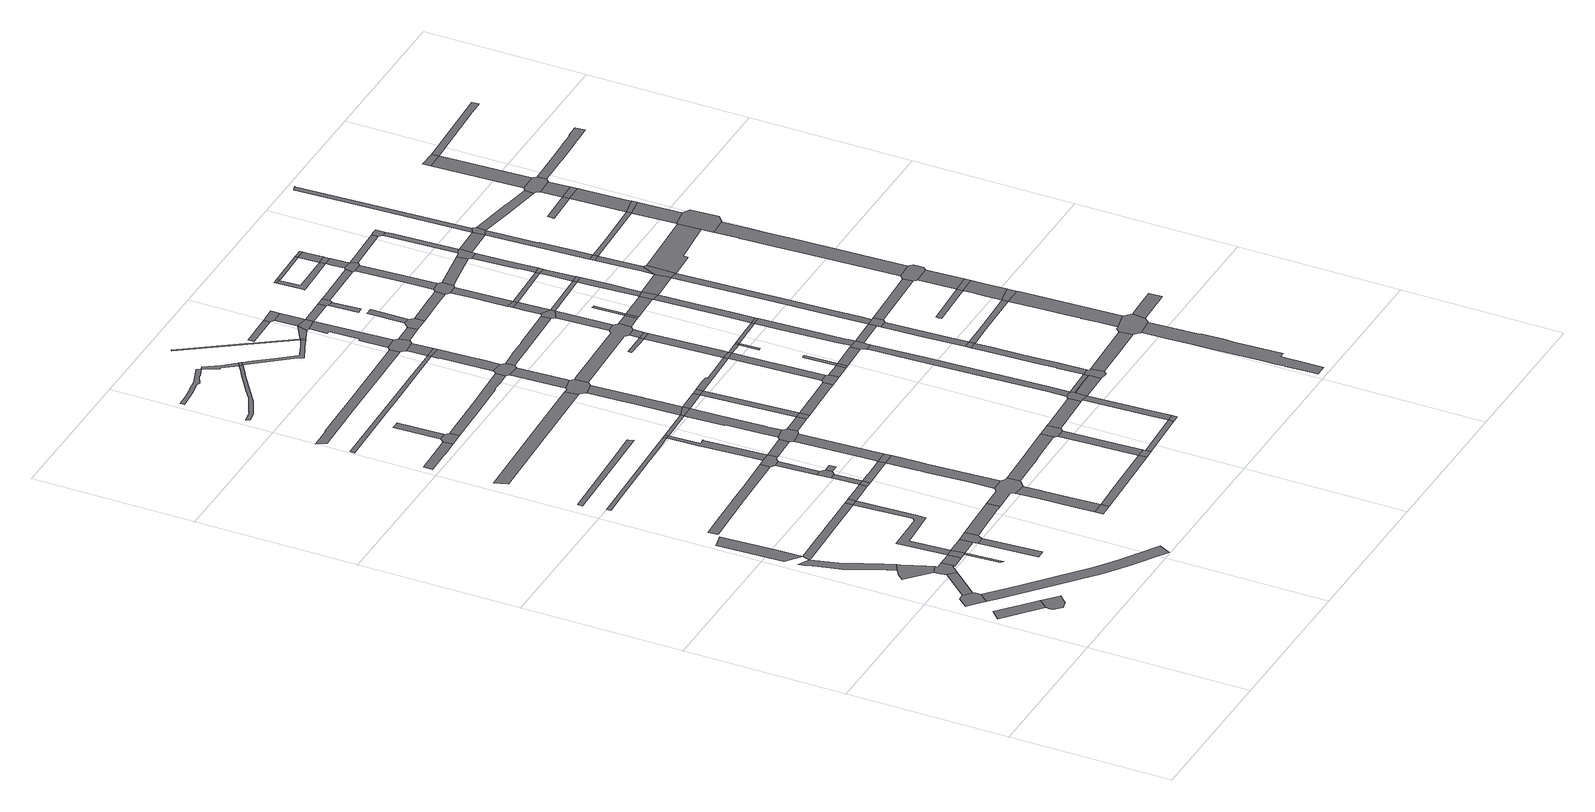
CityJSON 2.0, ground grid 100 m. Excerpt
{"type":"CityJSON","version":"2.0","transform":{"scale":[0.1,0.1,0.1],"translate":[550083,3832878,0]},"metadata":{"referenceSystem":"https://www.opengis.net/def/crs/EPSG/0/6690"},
"CityObjects":{
"road1":{"type":"Road","attributes":{"RoadStructureAttribute.sectionType":"1"},"geometry":[{"type":"MultiSurface","lod":"1","boundaries":[[[0,1,2,3,4,5]]]}]},
"road2":{"type":"Road","geometry":[{"type":"MultiSurface","lod":"1","boundaries":[[[6,7,8,9,10,11,12,13,14]]]}]},
"road3":{"type":"Road","geometry":[{"type":"MultiSurface","lod":"1","boundaries":[[[15,5,4,16,17,18,19,20,21,22]]]}]},
"road4":{"type":"Road","attributes":{"RoadStructureAttribute.sectionType":"1"},"geometry":[{"type":"MultiSurface","lod":"1","boundaries":[[[23,6,14,24,25]]]}]},
"road5":{"type":"Road","geometry":[{"type":"MultiSurface","lod":"1","boundaries":[[[26,27,28,29,30,31,32,33,34,35,36]]]}]},
"road6":{"type":"Road","attributes":{"RoadStructureAttribute.sectionType":"1"},"geometry":[{"type":"MultiSurface","lod":"1","boundaries":[[[37,38,39,40,41,42,29,28,43,44,45,46]]]}]},
"road7":{"type":"Road","geometry":[{"type":"MultiSurface","lod":"1","boundaries":[[[47,48,36,35,49,50,23,25,51,52,53,54]]]}]},
"road8":{"type":"Road","attributes":{"RoadStructureAttribute.sectionType":"1"},"geometry":[{"type":"MultiSurface","lod":"1","boundaries":[[[55,56,57,58,59,60,61,62,63]]]}]},
"road9":{"type":"Road","attributes":{"RoadStructureAttribute.sectionType":"1"},"geometry":[{"type":"MultiSurface","lod":"1","boundaries":[[[64,65,66,67,68,69,70,71,72,12,11,73,74,75,76,77,78,79,80,81,82,83,84,85,86,87,88]]]}]},
"road10":{"type":"Road","attributes":{"RoadStructureAttribute.sectionType":"1"},"geometry":[{"type":"MultiSurface","lod":"1","boundaries":[[[89,90,54,53,91]]]}]},
"road11":{"type":"Road","geometry":[{"type":"MultiSurface","lod":"1","boundaries":[[[92,93,94,95,96,97]]]}]},
"road12":{"type":"Road","geometry":[{"type":"MultiSurface","lod":"1","boundaries":[[[98,89,91,99,100,97,96]]]}]},
"road13":{"type":"Road","attributes":{"RoadStructureAttribute.sectionType":"1"},"geometry":[{"type":"MultiSurface","lod":"1","boundaries":[[[101,102,98,96,103,104,105]]]}]},
"road14":{"type":"Road","attributes":{"RoadStructureAttribute.sectionType":"1"},"geometry":[{"type":"MultiSurface","lod":"1","boundaries":[[[106,107,108,109,110]]]}]},
"road15":{"type":"Road","attributes":{"RoadStructureAttribute.sectionType":"1"},"geometry":[{"type":"MultiSurface","lod":"1","boundaries":[[[111,63,46,112,113,114,115,116]]]}]},
"road16":{"type":"Road","geometry":[{"type":"MultiSurface","lod":"1","boundaries":[[[117,101,105,110,109,118,119]]]}]},
"road17":{"type":"Road","attributes":{"RoadStructureAttribute.sectionType":"1"},"geometry":[{"type":"MultiSurface","lod":"1","boundaries":[[[120,121,122,123,124,125,116,126,127,128,129,89,98]]]}]},
"road18":{"type":"Road","attributes":{"RoadStructureAttribute.sectionType":"1"},"geometry":[{"type":"MultiSurface","lod":"1","boundaries":[[[130,131,132,133,134,135,136,137,138,139]]]}]},
"road19":{"type":"Road","attributes":{"RoadStructureAttribute.sectionType":"1"},"geometry":[{"type":"MultiSurface","lod":"1","boundaries":[[[140,141,142,117,119,143,144,145,146,147,148]]]}]},
"road20":{"type":"Road","geometry":[{"type":"MultiSurface","lod":"1","boundaries":[[[149,111,116,125]]]}]},
"road21":{"type":"Road","attributes":{"RoadStructureAttribute.sectionType":"1"},"geometry":[{"type":"MultiSurface","lod":"1","boundaries":[[[150,151,152,153,154,155,156,157,158]]]}]},
"road22":{"type":"Road","attributes":{"RoadStructureAttribute.sectionType":"1"},"geometry":[{"type":"MultiSurface","lod":"1","boundaries":[[[159,160,161,162,163,164,165,166]]]}]},
"road23":{"type":"Road","attributes":{"RoadStructureAttribute.sectionType":"1"},"geometry":[{"type":"MultiSurface","lod":"1","boundaries":[[[167,168,149,125,169]]]}]},
"road24":{"type":"Road","attributes":{"RoadStructureAttribute.sectionType":"1"},"geometry":[{"type":"MultiSurface","lod":"1","boundaries":[[[170,171,172,173,174,175,176,177,178]]]}]},
"road25":{"type":"Road","geometry":[{"type":"MultiSurface","lod":"1","boundaries":[[[179,180,181,182]]]}]},
"road26":{"type":"Road","geometry":[{"type":"MultiSurface","lod":"1","boundaries":[[[183,167,169,184]]]}]},
"road27":{"type":"Road","attributes":{"RoadStructureAttribute.sectionType":"1"},"geometry":[{"type":"MultiSurface","lod":"1","boundaries":[[[185,186,187,188,180,179,189,190,191,192,193]]]}]},
"road28":{"type":"Road","attributes":{"RoadStructureAttribute.sectionType":"1"},"geometry":[{"type":"MultiSurface","lod":"1","boundaries":[[[194,195,167,183]]]}]},
"road29":{"type":"Road","geometry":[{"type":"MultiSurface","lod":"1","boundaries":[[[196,197,198,199,140,148,200,201,202,185,193,203,204]]]}]},
"road30":{"type":"Road","geometry":[{"type":"MultiSurface","lod":"1","boundaries":[[[205,206,195,194,207,208]]]}]},
"road31":{"type":"Road","geometry":[{"type":"MultiSurface","lod":"1","boundaries":[[[209,210,170,178,211,212]]]}]},
"road32":{"type":"Road","attributes":{"RoadStructureAttribute.sectionType":"1"},"geometry":[{"type":"MultiSurface","lod":"1","boundaries":[[[213,214,206,205]]]}]},
"road33":{"type":"Road","geometry":[{"type":"MultiSurface","lod":"1","boundaries":[[[215,216,208,207]]]}]},
"road34":{"type":"Road","attributes":{"RoadStructureAttribute.sectionType":"1"},"geometry":[{"type":"MultiSurface","lod":"1","boundaries":[[[217,218,219,183,184,220]]]}]},
"road35":{"type":"Road","attributes":{"RoadStructureAttribute.sectionType":"1"},"geometry":[{"type":"MultiSurface","lod":"1","boundaries":[[[221,222,223,210,209]]]}]},
"road36":{"type":"Road","geometry":[{"type":"MultiSurface","lod":"1","boundaries":[[[224,225,130,139,214,213,226,227]]]}]},
"road37":{"type":"Road","attributes":{"RoadStructureAttribute.sectionType":"1"},"geometry":[{"type":"MultiSurface","lod":"1","boundaries":[[[228,229,230,231,232,233]]]}]},
"road38":{"type":"Road","attributes":{"RoadStructureAttribute.sectionType":"1"},"geometry":[{"type":"MultiSurface","lod":"1","boundaries":[[[234,235,236,237,220,238,239,240,241,242,243,244,198,197]]]}]},
"road39":{"type":"Road","attributes":{"RoadStructureAttribute.sectionType":"1"},"geometry":[{"type":"MultiSurface","lod":"1","boundaries":[[[166,245,246,247,248,249,225,224,250,251,252,253,254,255]]]}]},
"road40":{"type":"Road","attributes":{"RoadStructureAttribute.sectionType":"1"},"geometry":[{"type":"MultiSurface","lod":"1","boundaries":[[[256,257,258,179,182,259]]]}]},
"road41":{"type":"Road","geometry":[{"type":"MultiSurface","lod":"1","boundaries":[[[260,217,220,237]]]}]},
"road42":{"type":"Road","attributes":{"RoadStructureAttribute.sectionType":"1"},"geometry":[{"type":"MultiSurface","lod":"1","boundaries":[[[261,224,227,262]]]}]},
"road43":{"type":"Road","geometry":[{"type":"MultiSurface","lod":"1","boundaries":[[[263,159,166,255]]]}]},
"road44":{"type":"Road","attributes":{"RoadStructureAttribute.sectionType":"1"},"geometry":[{"type":"MultiSurface","lod":"1","boundaries":[[[264,265,266,267,268,217,260]]]}]},
"road45":{"type":"Road","attributes":{"RoadStructureAttribute.sectionType":"1"},"geometry":[{"type":"MultiSurface","lod":"1","boundaries":[[[269,270,271,272,273,274,275,276,277,278,279,280,281,282,283,284,285,286,287,288,289,290,291,292,293]]]}]},
"road46":{"type":"Road","attributes":{"RoadStructureAttribute.sectionType":"1"},"geometry":[{"type":"MultiSurface","lod":"1","boundaries":[[[294,295,296,297,298,299,300,301,302]]]}]},
"road47":{"type":"Road","attributes":{"RoadStructureAttribute.sectionType":"1"},"geometry":[{"type":"MultiSurface","lod":"1","boundaries":[[[303,304,305,306,307,308,309,310,311,312,313,314,315]]]}]},
"road48":{"type":"Road","attributes":{"RoadStructureAttribute.sectionType":"1"},"geometry":[{"type":"MultiSurface","lod":"1","boundaries":[[[316,317,318,204,203,319,320,321,322,323,324,325]]]}]},
"road49":{"type":"Road","attributes":{"RoadStructureAttribute.sectionType":"1"},"geometry":[{"type":"MultiSurface","lod":"1","boundaries":[[[326,263,255,327]]]}]},
"road50":{"type":"Road","geometry":[{"type":"MultiSurface","lod":"1","boundaries":[[[328,329,330,331,332,333,261,262,334,266,265,335,336,337]]]}]},
"road51":{"type":"Road","attributes":{"RoadStructureAttribute.sectionType":"1"},"geometry":[{"type":"MultiSurface","lod":"1","boundaries":[[[338,339,340,341,342,343,344,345]]]}]},
"road52":{"type":"Road","attributes":{"RoadStructureAttribute.sectionType":"1"},"geometry":[{"type":"MultiSurface","lod":"1","boundaries":[[[346,347,348,349,212,211,350,351,352,353,354,355]]]}]},
"road53":{"type":"Road","attributes":{"RoadStructureAttribute.sectionType":"1"},"geometry":[{"type":"MultiSurface","lod":"1","boundaries":[[[356,357,358,359,327,360,361,362,363,364,365,331,330]]]}]},
"road54":{"type":"Road","attributes":{"RoadStructureAttribute.sectionType":"1"},"geometry":[{"type":"MultiSurface","lod":"1","boundaries":[[[366,367,337,336,368]]]}]},
"road55":{"type":"Road","geometry":[{"type":"MultiSurface","lod":"1","boundaries":[[[369,256,259,370,371]]]}]},
"road56":{"type":"Road","geometry":[{"type":"MultiSurface","lod":"1","boundaries":[[[372,326,327,359]]]}]},
"road57":{"type":"Road","attributes":{"RoadStructureAttribute.sectionType":"1"},"geometry":[{"type":"MultiSurface","lod":"1","boundaries":[[[373,374,375,376,377,256,369]]]}]},
"road58":{"type":"Road","attributes":{"RoadStructureAttribute.sectionType":"1"},"geometry":[{"type":"MultiSurface","lod":"1","boundaries":[[[378,379,315,380,381,269,382]]]}]},
"road59":{"type":"Road","geometry":[{"type":"MultiSurface","lod":"1","boundaries":[[[383,366,368,384]]]}]},
"road60":{"type":"Road","attributes":{"RoadStructureAttribute.sectionType":"1"},"geometry":[{"type":"MultiSurface","lod":"1","boundaries":[[[385,386,387,388,389,390,391,392,393,394,326,372]]]}]},
"road61":{"type":"Road","geometry":[{"type":"MultiSurface","lod":"1","boundaries":[[[382,269,293,395]]]}]},
"road62":{"type":"Road","attributes":{"RoadStructureAttribute.sectionType":"1"},"geometry":[{"type":"MultiSurface","lod":"1","boundaries":[[[396,372,359,397]]]}]},
"road63":{"type":"Road","geometry":[{"type":"MultiSurface","lod":"1","boundaries":[[[398,399,316,325,400,375,374,401,402]]]}]},
"road64":{"type":"Road","attributes":{"RoadStructureAttribute.sectionType":"1"},"geometry":[{"type":"MultiSurface","lod":"1","boundaries":[[[403,397,366,383]]]}]},
"road65":{"type":"Road","geometry":[{"type":"MultiSurface","lod":"1","boundaries":[[[404,405,406,407,228,233,408,409,389,388,410,411]]]}]},
"road66":{"type":"Road","attributes":{"RoadStructureAttribute.sectionType":"1"},"geometry":[{"type":"MultiSurface","lod":"1","boundaries":[[[412,371,370,413]]]}]},
"road67":{"type":"Road","geometry":[{"type":"MultiSurface","lod":"1","boundaries":[[[414,396,397,403]]]}]},
"road68":{"type":"Road","attributes":{"RoadStructureAttribute.sectionType":"1"},"geometry":[{"type":"MultiSurface","lod":"1","boundaries":[[[415,416,405,404,417,418]]]}]},
"road69":{"type":"Road","attributes":{"RoadStructureAttribute.sectionType":"1"},"geometry":[{"type":"MultiSurface","lod":"1","boundaries":[[[419,420,421,422,423,424,425,426,395,293,427,428,429,430,431,432,433,434]]]}]},
"road70":{"type":"Road","attributes":{"RoadStructureAttribute.sectionType":"1"},"geometry":[{"type":"MultiSurface","lod":"1","boundaries":[[[435,383,384,436,437,438]]]}]},
"road71":{"type":"Road","geometry":[{"type":"MultiSurface","lod":"1","boundaries":[[[439,440,441,346,355,442,415,418,443,444,445,446,447]]]}]},
"road72":{"type":"Road","attributes":{"RoadStructureAttribute.sectionType":"1"},"geometry":[{"type":"MultiSurface","lod":"1","boundaries":[[[448,449,450,451,452,453]]]}]},
"road73":{"type":"Road","attributes":{"RoadStructureAttribute.sectionType":"1"},"geometry":[{"type":"MultiSurface","lod":"1","boundaries":[[[454,455,398,402,456]]]}]},
"road74":{"type":"Road","attributes":{"RoadStructureAttribute.sectionType":"1"},"geometry":[{"type":"MultiSurface","lod":"1","boundaries":[[[302,457,458,439,447,459,460,461,462]]]}]},
"road75":{"type":"Road","geometry":[{"type":"MultiSurface","lod":"1","boundaries":[[[463,412,413,464]]]}]},
"road76":{"type":"Road","geometry":[{"type":"MultiSurface","lod":"1","boundaries":[[[465,294,302,462]]]}]},
"road77":{"type":"Road","attributes":{"RoadStructureAttribute.sectionType":"1"},"geometry":[{"type":"MultiSurface","lod":"1","boundaries":[[[466,467,468,469,470,294,465]]]}]},
"road78":{"type":"Road","geometry":[{"type":"MultiSurface","lod":"1","boundaries":[[[453,452,434,433,471]]]}]},
"road79":{"type":"Road","attributes":{"RoadStructureAttribute.sectionType":"1"},"geometry":[{"type":"MultiSurface","lod":"1","boundaries":[[[472,473,474,475,476,477,414,403,478,479,480]]]}]},
"road80":{"type":"Road","geometry":[{"type":"MultiSurface","lod":"1","boundaries":[[[481,482,483,338,345,484,467,466,485,486]]]}]},
"road81":{"type":"Road","attributes":{"RoadStructureAttribute.sectionType":"1"},"geometry":[{"type":"MultiSurface","lod":"1","boundaries":[[[487,488,412,463,489,490]]]}]},
"road82":{"type":"Road","attributes":{"RoadStructureAttribute.sectionType":"1"},"geometry":[{"type":"MultiSurface","lod":"1","boundaries":[[[491,492,493,494]]]}]},
"road83":{"type":"Road","geometry":[{"type":"MultiSurface","lod":"1","boundaries":[[[495,435,438,496,497,498]]]}]},
"road84":{"type":"Road","geometry":[{"type":"MultiSurface","lod":"1","boundaries":[[[499,453,471,500]]]}]},
"road85":{"type":"Road","attributes":{"RoadStructureAttribute.sectionType":"1"},"geometry":[{"type":"MultiSurface","lod":"1","boundaries":[[[501,502,503,504,505,506,507,508,509,510,482,481]]]}]},
"road86":{"type":"Road","geometry":[{"type":"MultiSurface","lod":"1","boundaries":[[[511,512,513,454,456,487,490,514,515]]]}]},
"road87":{"type":"Road","attributes":{"RoadStructureAttribute.sectionType":"1"},"geometry":[{"type":"MultiSurface","lod":"1","boundaries":[[[516,517,518,519,520,411,410,521,522,523,524,525,526,527,528]]]}]},
"road88":{"type":"Road","attributes":{"RoadStructureAttribute.sectionType":"1"},"geometry":[{"type":"MultiSurface","lod":"1","boundaries":[[[529,530,531,532,533,534,535,536,495,498]]]}]},
"road89":{"type":"Road","attributes":{"RoadStructureAttribute.sectionType":"1"},"geometry":[{"type":"MultiSurface","lod":"1","boundaries":[[[537,486,485,538]]]}]},
"road90":{"type":"Road","attributes":{"RoadStructureAttribute.sectionType":"1"},"geometry":[{"type":"MultiSurface","lod":"1","boundaries":[[[539,540,497,496,541]]]}]},
"road91":{"type":"Road","geometry":[{"type":"MultiSurface","lod":"1","boundaries":[[[499,500,503,502,542]]]}]},
"road92":{"type":"Road","attributes":{"RoadStructureAttribute.sectionType":"1"},"geometry":[{"type":"MultiSurface","lod":"1","boundaries":[[[543,544,545,546,547,446,445,548,549]]]}]},
"road93":{"type":"Road","attributes":{"RoadStructureAttribute.sectionType":"1"},"geometry":[{"type":"MultiSurface","lod":"1","boundaries":[[[550,551,552,499,542]]]}]},
"road94":{"type":"Road","geometry":[{"type":"MultiSurface","lod":"1","boundaries":[[[553,554,491,494,552,551]]]}]},
"road95":{"type":"Road","geometry":[{"type":"MultiSurface","lod":"1","boundaries":[[[555,539,541,556]]]}]},
"road96":{"type":"Road","geometry":[{"type":"MultiSurface","lod":"1","boundaries":[[[480,479,535,534,557]]]}]},
"road97":{"type":"Road","attributes":{"RoadStructureAttribute.sectionType":"7"},"geometry":[{"type":"MultiSurface","lod":"1","boundaries":[[[558,559,514,490,560]]]}]},
"road98":{"type":"Road","geometry":[{"type":"MultiSurface","lod":"1","boundaries":[[[561,562,563,564,565]]]}]},
"road99":{"type":"Road","geometry":[{"type":"MultiSurface","lod":"1","boundaries":[[[566,567,511,515,568]]]}]},
"road100":{"type":"Road","geometry":[{"type":"MultiSurface","lod":"1","boundaries":[[[569,570,571,539,555]]]}]},
"road101":{"type":"Road","geometry":[{"type":"MultiSurface","lod":"1","boundaries":[[[572,537,538,573,574,575]]]}]},
"road102":{"type":"Road","attributes":{"RoadStructureAttribute.sectionType":"1"},"geometry":[{"type":"MultiSurface","lod":"1","boundaries":[[[576,577,578,579,580,581,582,512,511]]]}]},
"road103":{"type":"Road","attributes":{"RoadStructureAttribute.sectionType":"1"},"geometry":[{"type":"MultiSurface","lod":"1","boundaries":[[[583,584,585,564,586,480,557]]]}]},
"road104":{"type":"Road","attributes":{"RoadStructureAttribute.sectionType":"1"},"geometry":[{"type":"MultiSurface","lod":"1","boundaries":[[[587,542,502,588]]]}]},
"road105":{"type":"Road","attributes":{"RoadStructureAttribute.sectionType":"1"},"geometry":[{"type":"MultiSurface","lod":"1","boundaries":[[[589,557,534,590]]]}]},
"road106":{"type":"Road","attributes":{"RoadStructureAttribute.sectionType":"1"},"geometry":[{"type":"MultiSurface","lod":"1","boundaries":[[[591,592,572,575]]]}]},
"road107":{"type":"Road","attributes":{"RoadStructureAttribute.sectionType":"1"},"geometry":[{"type":"MultiSurface","lod":"1","boundaries":[[[593,555,556,594]]]}]},
"road108":{"type":"Road","geometry":[{"type":"MultiSurface","lod":"1","boundaries":[[[595,596,597,598,590]]]}]},
"road109":{"type":"Road","geometry":[{"type":"MultiSurface","lod":"1","boundaries":[[[599,589,590,598]]]}]},
"road110":{"type":"Road","geometry":[{"type":"MultiSurface","lod":"1","boundaries":[[[600,565,564,585]]]}]},
"road111":{"type":"Road","geometry":[{"type":"MultiSurface","lod":"1","boundaries":[[[524,523,601,565,600]]]}]},
"road112":{"type":"Road","geometry":[{"type":"MultiSurface","lod":"1","boundaries":[[[602,603,566,568,558,560,604,605,606,607,608]]]}]},
"road113":{"type":"Road","geometry":[{"type":"MultiSurface","lod":"1","boundaries":[[[609,610,611,612,613]]]}]},
"road114":{"type":"Road","geometry":[{"type":"MultiSurface","lod":"1","boundaries":[[[614,587,588,615,609,613,616,617]]]}]},
"road115":{"type":"Road","geometry":[{"type":"MultiSurface","lod":"1","boundaries":[[[618,593,594,619,620,579,578,621,622,623]]]}]},
"road116":{"type":"Road","attributes":{"RoadStructureAttribute.sectionType":"1"},"geometry":[{"type":"MultiSurface","lod":"1","boundaries":[[[624,625,518,517]]]}]},
"road117":{"type":"Road","attributes":{"RoadStructureAttribute.sectionType":"1"},"geometry":[{"type":"MultiSurface","lod":"1","boundaries":[[[626,627,628,629,630,631,632,633,634,635,636,637,638,639,640,641,566,603]]]}]},
"road118":{"type":"Road","attributes":{"RoadStructureAttribute.sectionType":"1"},"geometry":[{"type":"MultiSurface","lod":"1","boundaries":[[[642,643,644,645,646,574,573,647,648]]]}]},
"road119":{"type":"Road","attributes":{"RoadStructureAttribute.sectionType":"1"},"geometry":[{"type":"MultiSurface","lod":"1","boundaries":[[[649,650,599,598,651]]]}]},
"road120":{"type":"Road","attributes":{"RoadStructureAttribute.sectionType":"1"},"geometry":[{"type":"MultiSurface","lod":"1","boundaries":[[[652,528,527,653]]]}]},
"road121":{"type":"Road","geometry":[{"type":"MultiSurface","lod":"1","boundaries":[[[654,655,656,543,549,625,624,657]]]}]},
"road122":{"type":"Road","attributes":{"RoadStructureAttribute.sectionType":"1"},"geometry":[{"type":"MultiSurface","lod":"1","boundaries":[[[658,659,660,661,662,663,654,657]]]}]},
"road123":{"type":"Road","attributes":{"RoadStructureAttribute.sectionType":"1"},"geometry":[{"type":"MultiSurface","lod":"1","boundaries":[[[664,665,666,667,668,651,669,670,671,672,673,618,623]]]}]},
"road124":{"type":"Road","geometry":[{"type":"MultiSurface","lod":"1","boundaries":[[[674,675,652,653,676]]]}]},
"road125":{"type":"Road","geometry":[{"type":"MultiSurface","lod":"1","boundaries":[[[677,678,636,635]]]}]},
"road126":{"type":"Road","geometry":[{"type":"MultiSurface","lod":"1","boundaries":[[[679,662,661,680]]]}]},
"road127":{"type":"Road","attributes":{"RoadStructureAttribute.sectionType":"7"},"geometry":[{"type":"MultiSurface","lod":"1","boundaries":[[[681,623,622,682]]]}]},
"road128":{"type":"Road","geometry":[{"type":"MultiSurface","lod":"1","boundaries":[[[683,684,685,675,674]]]}]},
"road129":{"type":"Road","attributes":{"RoadStructureAttribute.sectionType":"1"},"geometry":[{"type":"MultiSurface","lod":"1","boundaries":[[[686,687,688,689,690]]]}]},
"road130":{"type":"Road","attributes":{"RoadStructureAttribute.sectionType":"1"},"geometry":[{"type":"MultiSurface","lod":"1","boundaries":[[[691,692,614,617,693]]]}]},
"road131":{"type":"Road","attributes":{"RoadStructureAttribute.sectionType":"1"},"geometry":[{"type":"MultiSurface","lod":"1","boundaries":[[[694,695,696,697,698,699,700,701,679,680,702]]]}]},
"road132":{"type":"Road","attributes":{"RoadStructureAttribute.sectionType":"1"},"geometry":[{"type":"MultiSurface","lod":"1","boundaries":[[[703,704,705,608,607,706,707,708]]]}]},
"road133":{"type":"Road","geometry":[{"type":"MultiSurface","lod":"1","boundaries":[[[709,649,651,668]]]}]},
"road134":{"type":"Road","attributes":{"RoadStructureAttribute.sectionType":"1"},"geometry":[{"type":"MultiSurface","lod":"1","boundaries":[[[710,711,712,713,678,677]]]}]},
"road135":{"type":"Road","attributes":{"RoadStructureAttribute.sectionType":"1"},"geometry":[{"type":"MultiSurface","lod":"1","boundaries":[[[714,715,716,674,676,717,718]]]}]},
"road136":{"type":"Road","geometry":[{"type":"MultiSurface","lod":"1","boundaries":[[[719,720,721,722,642,648,696,695,723,724,725]]]}]},
"road137":{"type":"Road","attributes":{"RoadStructureAttribute.sectionType":"1"},"geometry":[{"type":"MultiSurface","lod":"1","boundaries":[[[726,727,649,709,728,729,730,731]]]}]},
"road138":{"type":"Road","attributes":{"RoadStructureAttribute.sectionType":"1"},"geometry":[{"type":"MultiSurface","lod":"1","boundaries":[[[732,689,688,733,734,735,736,737]]]}]},
"road139":{"type":"Road","attributes":{"RoadStructureAttribute.sectionType":"1"},"geometry":[{"type":"MultiSurface","lod":"1","boundaries":[[[738,657,624,739]]]}]},
"road140":{"type":"Road","geometry":[{"type":"MultiSurface","lod":"1","boundaries":[[[740,741,681,682,742,712,711,743]]]}]},
"road141":{"type":"Road","attributes":{"RoadStructureAttribute.sectionType":"1"},"geometry":[{"type":"MultiSurface","lod":"1","boundaries":[[[744,686,690,745]]]}]},
"road142":{"type":"Road","attributes":{"RoadStructureAttribute.sectionType":"1"},"geometry":[{"type":"MultiSurface","lod":"1","boundaries":[[[746,747,748,749,750,722,721]]]}]},
"road143":{"type":"Road","attributes":{"RoadStructureAttribute.sectionType":"1"},"geometry":[{"type":"MultiSurface","lod":"1","boundaries":[[[751,680,661,752]]]}]},
"road144":{"type":"Road","attributes":{"RoadStructureAttribute.sectionType":"1"},"geometry":[{"type":"MultiSurface","lod":"1","boundaries":[[[753,754,755,756,757,758,759,760,761,762,763,764,765,766,767,768,769,770,771,772,773,774,775,776,777,778,779,780,781]]]}]},
"road145":{"type":"Road","geometry":[{"type":"MultiSurface","lod":"1","boundaries":[[[782,714,718,726,731]]]}]},
"road146":{"type":"Road","geometry":[{"type":"MultiSurface","lod":"1","boundaries":[[[783,691,693,748,747,784,785,786]]]}]},
"road147":{"type":"Road","attributes":{"RoadStructureAttribute.sectionType":"1"},"geometry":[{"type":"MultiSurface","lod":"1","boundaries":[[[787,788,677,635,789,790]]]}]},
"road148":{"type":"Road","attributes":{"RoadStructureAttribute.sectionType":"1"},"geometry":[{"type":"MultiSurface","lod":"1","boundaries":[[[791,792,793,794,739,795,796,714,782]]]}]},
"road149":{"type":"Road","attributes":{"RoadStructureAttribute.sectionType":"1"},"geometry":[{"type":"MultiSurface","lod":"1","boundaries":[[[797,798,736,799,783,786]]]}]},
"road150":{"type":"Road","geometry":[{"type":"MultiSurface","lod":"1","boundaries":[[[800,801,737,736,798]]]}]},
"road151":{"type":"Road","attributes":{"RoadStructureAttribute.sectionType":"1"},"geometry":[{"type":"MultiSurface","lod":"1","boundaries":[[[802,803,804,805,681,741,806,807,808,809,810,811,812,813,814]]]}]},
"road152":{"type":"Road","attributes":{"RoadStructureAttribute.sectionType":"1"},"geometry":[{"type":"MultiSurface","lod":"1","boundaries":[[[815,725,724,816,817,818]]]}]},
"road153":{"type":"Road","attributes":{"RoadStructureAttribute.sectionType":"1"},"geometry":[{"type":"MultiSurface","lod":"1","boundaries":[[[819,820,745,821,737,801]]]}]},
"road154":{"type":"Road","geometry":[{"type":"MultiSurface","lod":"1","boundaries":[[[822,823,738,739,794]]]}]},
"road155":{"type":"Road","geometry":[{"type":"MultiSurface","lod":"1","boundaries":[[[824,744,745,820]]]}]},
"road156":{"type":"Road","attributes":{"RoadStructureAttribute.sectionType":"7"},"geometry":[{"type":"MultiSurface","lod":"1","boundaries":[[[825,826,782,731,827,828,802]]]}]},
"road157":{"type":"Road","attributes":{"RoadStructureAttribute.sectionType":"1"},"geometry":[{"type":"MultiSurface","lod":"1","boundaries":[[[752,829,830,831,832,833,738,823,834,835]]]}]},
"road158":{"type":"Road","geometry":[{"type":"MultiSurface","lod":"1","boundaries":[[[836,837,838,839,840,841,842,703,708,843,844,768,767,845,846,847,848]]]}]},
"road159":{"type":"Road","geometry":[{"type":"MultiSurface","lod":"1","boundaries":[[[849,751,752,835]]]}]},
"road160":{"type":"Road","attributes":{"RoadStructureAttribute.sectionType":"1"},"geometry":[{"type":"MultiSurface","lod":"1","boundaries":[[[850,851,740,743,852]]]}]},
"road161":{"type":"Road","attributes":{"RoadStructureAttribute.sectionType":"1"},"geometry":[{"type":"MultiSurface","lod":"1","boundaries":[[[853,854,855,856,857]]]}]},
"road162":{"type":"Road","attributes":{"RoadStructureAttribute.sectionType":"1"},"geometry":[{"type":"MultiSurface","lod":"1","boundaries":[[[858,859,860,861,862,863,864,865,751,849]]]}]},
"road163":{"type":"Road","attributes":{"RoadStructureAttribute.sectionType":"1"},"geometry":[{"type":"MultiSurface","lod":"1","boundaries":[[[866,867,868,869,870,871,786,785,872,873]]]}]},
"road164":{"type":"Road","attributes":{"RoadStructureAttribute.sectionType":"1"},"geometry":[{"type":"MultiSurface","lod":"1","boundaries":[[[790,874,875,876,877,878,879,880,839,838,881,882,883]]]}]},
"road165":{"type":"Road","geometry":[{"type":"MultiSurface","lod":"1","boundaries":[[[884,825,802,814,885]]]}]},
"road166":{"type":"Road","geometry":[{"type":"MultiSurface","lod":"1","boundaries":[[[886,887,888,889,890,815,818,861,860,891]]]}]},
"road167":{"type":"Road","attributes":{"RoadStructureAttribute.sectionType":"1"},"geometry":[{"type":"MultiSurface","lod":"1","boundaries":[[[892,893,894,895,896,825,884]]]}]},
"road168":{"type":"Road","geometry":[{"type":"MultiSurface","lod":"1","boundaries":[[[897,898,787,790,883]]]}]},
"road169":{"type":"Road","attributes":{"RoadStructureAttribute.sectionType":"1"},"geometry":[{"type":"MultiSurface","lod":"1","boundaries":[[[899,900,848,847,901,902,903]]]}]},
"road170":{"type":"Road","geometry":[{"type":"MultiSurface","lod":"1","boundaries":[[[904,905,894,893]]]}]},
"road171":{"type":"Road","attributes":{"RoadStructureAttribute.sectionType":"1"},"geometry":[{"type":"MultiSurface","lod":"1","boundaries":[[[906,907,908,909,889,888]]]}]},
"road172":{"type":"Road","attributes":{"RoadStructureAttribute.sectionType":"1"},"geometry":[{"type":"MultiSurface","lod":"1","boundaries":[[[910,911,857,912,913,914,915,898,897]]]}]},
"road173":{"type":"Road","attributes":{"RoadStructureAttribute.sectionType":"7"},"geometry":[{"type":"MultiSurface","lod":"1","boundaries":[[[916,886,891,917]]]}]},
"road174":{"type":"Road","geometry":[{"type":"MultiSurface","lod":"1","boundaries":[[[918,853,857,911]]]}]},
"road175":{"type":"Road","geometry":[{"type":"MultiSurface","lod":"1","boundaries":[[[919,920,866,873,921,909,908]]]}]},
"road176":{"type":"Road","attributes":{"RoadStructureAttribute.sectionType":"1"},"geometry":[{"type":"MultiSurface","lod":"1","boundaries":[[[922,923,924,925,917,926,905,904]]]}]},
"road177":{"type":"Road","attributes":{"RoadStructureAttribute.sectionType":"1"},"geometry":[{"type":"MultiSurface","lod":"1","boundaries":[[[927,928,929,930,931,853,918]]]}]},
"road178":{"type":"Road","geometry":[{"type":"MultiSurface","lod":"1","boundaries":[[[932,933,934,935,936,937,850,852,938,939,928,927,940,941,942,943]]]}]},
"road179":{"type":"Road","attributes":{"RoadStructureAttribute.sectionType":"1"},"geometry":[{"type":"MultiSurface","lod":"1","boundaries":[[[944,945,885,814,946,947,948,949,950,951]]]}]},
"road180":{"type":"Road","geometry":[{"type":"MultiSurface","lod":"1","boundaries":[[[952,953,954,916,917,925,955]]]}]},
"road181":{"type":"Road","attributes":{"RoadStructureAttribute.sectionType":"1"},"geometry":[{"type":"MultiSurface","lod":"1","boundaries":[[[956,957,904,893,958]]]}]},
"road182":{"type":"Road","attributes":{"RoadStructureAttribute.sectionType":"1"},"geometry":[{"type":"MultiSurface","lod":"1","boundaries":[[[959,960,961,962,963,964,965,966,967,968,969,970,935,934]]]}]},
"road183":{"type":"Road","attributes":{"RoadStructureAttribute.sectionType":"1"},"geometry":[{"type":"MultiSurface","lod":"1","boundaries":[[[971,972,973,974,975,916,954]]]}]},
"road184":{"type":"Road","attributes":{"RoadStructureAttribute.sectionType":"1"},"geometry":[{"type":"MultiSurface","lod":"1","boundaries":[[[976,977,978,955,925,979,980,981]]]}]},
"road185":{"type":"Road","geometry":[{"type":"MultiSurface","lod":"1","boundaries":[[[982,983,984,985,944,951,986,987,964,963,988,989,990]]]}]},
"road186":{"type":"Road","attributes":{"RoadStructureAttribute.sectionType":"1"},"geometry":[{"type":"MultiSurface","lod":"1","boundaries":[[[991,992,993,994,995]]]}]},
"road187":{"type":"Road","attributes":{"RoadStructureAttribute.sectionType":"1"},"geometry":[{"type":"MultiSurface","lod":"1","boundaries":[[[996,958,997,984,983,998,999]]]}]},
"road188":{"type":"Road","geometry":[{"type":"MultiSurface","lod":"1","boundaries":[[[1000,956,958,996]]]}]},
"road189":{"type":"Road","attributes":{"RoadStructureAttribute.sectionType":"1"},"geometry":[{"type":"MultiSurface","lod":"1","boundaries":[[[1001,1002,1003,1004,995,956,1000]]]}]},
"road190":{"type":"Road","geometry":[{"type":"MultiSurface","lod":"1","boundaries":[[[1005,991,995,1004]]]}]},
"road191":{"type":"Road","attributes":{"RoadStructureAttribute.sectionType":"1"},"geometry":[{"type":"MultiSurface","lod":"1","boundaries":[[[1006,1007,1008,991,1005]]]}]},
"road192":{"type":"Road","geometry":[{"type":"MultiSurface","lod":"1","boundaries":[[[1009,1010,1011,1012,1013,1014,981,980,1015,1016,1017,1007,1006,1018,1019,1020,1021]]]}]},
"road193":{"type":"Road","attributes":{"RoadStructureAttribute.sectionType":"1"},"geometry":[{"type":"MultiSurface","lod":"1","boundaries":[[[1022,1023,1012,1011]]]}]},
"road194":{"type":"Road","geometry":[{"type":"MultiSurface","lod":"1","boundaries":[[[1024,1023,1022,1025]]]}]},
"road195":{"type":"Road","attributes":{"RoadStructureAttribute.sectionType":"1"},"geometry":[{"type":"MultiSurface","lod":"1","boundaries":[[[1026,1027,1028,1029,1030,1031,1032,1033,1034,1035,1036,1021,1020,1037,1038,1039,1040,1041,1042,1043,1044]]]}]},
"road196":{"type":"Road","attributes":{"RoadStructureAttribute.sectionType":"1"},"geometry":[{"type":"MultiSurface","lod":"1","boundaries":[[[1045,1025,1022,1046,1047,1048]]]}]}
},
"vertices":[
[227,522,0],[203,542,0],[107,627,0],[51,572,0],[268,382,0],[319,440,0],
[181,850,0],[167,849,0],[139,848,0],[86,787,0],[101,773,0],[179,705,0],[232,766,0],[229,798,0],[227,812,0],
[340,422,0],[268,381,0],[268,354,0],[268,338,0],[311,297,0],[327,300,0],[354,305,0],[411,360,0],
[329,1019,0],[364,966,0],[375,978,0],
[356,1161,0],[306,1295,0],[300,1312,0],[249,1285,0],[239,1278,0],[225,1269,0],[216,1263,0],[177,1219,0],[197,1201,0],[317,1094,0],[373,1114,0],
[63,1805,0],[74,1765,0],[76,1758,0],[93,1696,0],[128,1559,0],[206,1392,0],[274,1383,0],[228,1486,0],[183,1587,0],[134,1766,0],
[383,1095,0],[373,1112,0],[324,1051,0],[327,1031,0],[403,1011,0],[419,1028,0],[426,1016,0],[421,1097,0],
[147,1832,0],[145,1893,0],[142,1978,0],[126,2316,0],[41,2298,0],[53,2030,0],[54,2016,0],[60,1888,0],[148,1817,0],
[980,159,0],[970,166,0],[949,179,0],[900,210,0],[850,246,0],[765,308,0],[726,338,0],[585,458,0],[407,611,0],[211,678,0],[222,669,0],[498,429,0],[676,276,0],[687,267,0],[726,238,0],[793,189,0],[797,186,0],[803,182,0],[835,159,0],[853,146,0],[871,135,0],[927,98,0],[972,69,0],[1066,9,0],[1103,82,0],
[511,1102,0],[500,1101,0],[516,1021,0],
[567,807,0],[576,799,0],[584,792,0],[584,800,0],[572,1024,0],[555,1023,0],
[559,1104,0],[544,1023,0],[547,1023,0],
[681,1111,0],[565,1105,0],[574,1025,0],[680,1030,0],[686,1031,0],
[711,639,0],[739,641,0],[767,643,0],[742,1000,0],[688,997,0],
[738,1839,0],[145,1766,0],[149,1767,0],[474,1782,0],[475,1782,0],[739,1792,0],
[754,1115,0],[754,1026,0],[758,1034,0],
[546,1356,0],[782,1371,0],[796,1371,0],[795,1395,0],[794,1425,0],[779,1793,0],[758,1433,0],[756,1431,0],[743,1416,0],[493,1408,0],
[881,2431,0],[799,2426,0],[643,2419,0],[477,2412,0],[467,2411,0],[289,2403,0],[141,2395,0],[147,2334,0],[525,2354,0],[884,2372,0],
[1072,1131,0],[821,1118,0],[800,1117,0],[801,1037,0],[820,1038,0],[954,1045,0],[1030,1050,0],[1047,1050,0],[1076,1051,0],
[778,1841,0],
[792,3165,0],[798,3165,0],[791,3182,0],[785,3199,0],[785,3200,0],[582,3190,0],[301,3176,0],[80,3166,0],[81,3135,0],
[896,3032,0],[104,2999,0],[105,2973,0],[257,2982,0],[258,2982,0],[434,2989,0],[807,3007,0],[897,3011,0],
[938,1847,0],[869,1844,0],[940,1801,0],
[327,4110,0],[318,4110,0],[257,4107,0],[256,4107,0],[53,4098,0],[52,4042,0],[216,4049,0],[216,4046,0],[330,4051,0],
[1335,557,0],[1255,553,0],[1257,506,0],[1337,509,0],
[977,1848,0],[979,1802,0],
[1233,1031,0],[1238,919,0],[1239,906,0],[1250,658,0],[1334,573,0],[1325,796,0],[1319,910,0],[1318,918,0],[1313,1025,0],
[968,2018,0],[929,2016,0],
[1332,1142,0],[1308,1161,0],[1228,1157,0],[1205,1138,0],[1217,1057,0],[1233,1041,0],[1233,1039,0],[1357,1063,0],[1353,1143,0],
[963,2104,0],[924,2101,0],[990,2041,0],[989,2081,0],
[399,4136,0],[345,4134,0],[422,4055,0],[420,4114,0],
[950,2354,0],[911,2351,0],
[1040,2041,0],[1038,2083,0],
[1194,1857,0],[1051,1851,0],[1050,1851,0],[1196,1812,0],
[389,4424,0],[362,4423,0],[335,4422,0],
[988,2436,0],[927,2433,0],[970,2376,0],[990,2377,0],
[1070,3722,0],[664,3705,0],[74,3678,0],[101,3600,0],[525,3618,0],[1084,3642,0],
[1287,1606,0],[1287,1616,0],[1284,1676,0],[1278,1816,0],[1206,1620,0],[1207,1612,0],[1208,1582,0],[1210,1557,0],[1222,1313,0],[1223,1288,0],[1223,1287,0],
[905,2818,0],[906,2786,0],[912,2709,0],[918,2601,0],[918,2600,0],[964,2822,0],[964,2825,0],[937,2821,0],[932,2820,0],[929,2820,0],[922,3011,0],
[1874,584,0],[1475,566,0],[1464,565,0],[1878,535,0],
[1276,1861,0],
[1153,2444,0],[1154,2385,0],
[921,3034,0],
[1265,2117,0],[1253,2374,0],[1173,2364,0],[1188,2003,0],[1193,1875,0],
[528,5459,0],[458,5411,0],[457,5413,0],[357,5344,0],[310,5312,0],[311,5309,0],[276,5286,0],[277,5284,0],[262,5274,0],[130,5209,0],[131,5204,0],[113,5201,0],[93,5198,0],[69,5194,0],[53,5190,0],[62,5167,0],[117,5177,0],[127,5180,0],[242,5236,0],[248,5243,0],[360,5319,0],[359,5321,0],[468,5397,0],[469,5394,0],[544,5447,0],
[1071,4562,0],[956,4559,0],[914,4558,0],[14,4532,0],[15,4504,0],[496,4520,0],[498,4520,0],[564,4522,0],[1072,4542,0],
[391,5656,0],[266,5613,0],[201,5606,0],[201,5604,0],[122,5594,0],[46,5591,0],[47,5561,0],[178,5574,0],[256,5588,0],[272,5580,0],[337,5612,0],[344,5610,0],[404,5633,0],
[1830,1166,0],[1785,1164,0],[1637,1157,0],[1462,1068,0],[1464,1068,0],[1465,1068,0],[1510,1070,0],[1571,1073,0],[1628,1076,0],[1834,1087,0],
[1140,3043,0],[1141,3023,0],
[1260,2458,0],[1249,2468,0],[1246,2471,0],[1172,2460,0],[1170,2458,0],[1154,2444,0],[1156,2383,0],[1259,2379,0],[1275,2391,0],[1267,2451,0],
[1033,4777,0],[532,4759,0],[140,4746,0],[140,4741,0],[3,4736,0],[36,4682,0],[416,4695,0],[1039,4718,0],
[1074,4146,0],[742,4129,0],[514,4119,0],[438,4115,0],[635,4064,0],[921,4078,0],[921,4082,0],[986,4085,0],[986,4081,0],[1077,4087,0],
[1240,2560,0],[1239,2580,0],[1226,2875,0],[1220,3024,0],[1141,3013,0],[1152,2780,0],[1155,2777,0],[1156,2775,0],[1167,2560,0],[1172,2463,0],
[1402,2457,0],[1400,2457,0],[1405,2397,0],
[1934,586,0],[1938,539,0],[1935,572,0],
[1218,3068,0],
[1924,805,0],[1910,1069,0],[1851,1067,0],[1863,811,0],[1863,802,0],
[487,5547,0],[429,5643,0],[452,5540,0],[465,5542,0],[549,5476,0],
[1442,2459,0],[1445,2399,0],
[1212,3194,0],[1207,3299,0],[1207,3308,0],[1194,3622,0],[1115,3607,0],[1123,3429,0],[1128,3308,0],[1135,3149,0],[1135,3148,0],[1140,3050,0],
[561,5462,0],
[1367,3076,0],[1369,3034,0],
[1926,1171,0],[1882,1169,0],[1840,1080,0],[1920,1080,0],[1930,1092,0],
[1411,3036,0],
[1186,3747,0],[1110,3735,0],[1094,3718,0],[1088,3722,0],[1090,3639,0],[1100,3630,0],[1216,3647,0],[1208,3728,0],
[2264,589,0],[2265,558,0],
[1409,3078,0],
[1095,4071,0],[1107,3765,0],[1186,3769,0],[1173,4066,0],
[904,5262,0],[827,5226,0],[825,5229,0],[774,5205,0],[765,5207,0],[681,5312,0],[587,5432,0],[579,5442,0],[558,5430,0],[725,5218,0],[757,5170,0],[758,5170,0],[908,5237,0],[909,5234,0],[916,5237,0],[911,5265,0],
[1776,2476,0],[1527,2403,0],[1711,2412,0],[1779,2415,0],
[1091,4170,0],[1090,4168,0],[1081,4155,0],[1090,4075,0],[1174,4067,0],[1182,4076,0],[1192,4088,0],[1190,4143,0],[1169,4162,0],
[767,5489,0],[744,5526,0],[510,5869,0],[499,5861,0],[910,5266,0],[919,5274,0],
[2220,1185,0],[1943,1172,0],[2223,1106,0],
[1074,4497,0],[1077,4496,0],[1163,4293,0],[1163,4298,0],[1152,4538,0],[1152,4539,0],
[2314,591,0],[2315,560,0],
[1151,4566,0],
[1145,4697,0],[1066,4691,0],[1067,4657,0],[1071,4572,0],[1071,4563,0],
[933,5245,0],
[1663,3073,0],[1538,3070,0],[1538,3076,0],[1538,3082,0],[1491,3082,0],[1471,3082,0],[1539,3042,0],[1767,3054,0],[1764,3079,0],
[1131,4802,0],[1052,4798,0],[1043,4788,0],[1049,4708,0],[1168,4722,0],[1154,4781,0],
[2242,1107,0],[2259,698,0],[2308,726,0],[2290,1100,0],
[1000,5536,0],[783,5528,0],[783,5490,0],[1001,5498,0],
[1791,2492,0],[1864,2419,0],[1861,2481,0],[1850,2492,0],
[1028,5341,0],[1010,5278,0],
[1112,5267,0],[1111,5282,0],[1031,5271,0],[1032,5265,0],[1035,5162,0],[1044,5162,0],[1053,5162,0],[1060,4975,0],[1045,4970,0],[1053,4799,0],
[2286,1203,0],[2235,1202,0],[2221,1187,0],[2289,1172,0],[2288,1178,0],
[1818,3754,0],[1798,3773,0],[1738,3770,0],[1719,3750,0],[1229,3730,0],[1719,3669,0],[1738,3652,0],[1741,3649,0],[1800,3654,0],[1800,3657,0],[1821,3676,0],[1822,3677,0],[1821,3751,0],
[1846,2566,0],[1841,2681,0],[1836,2808,0],[1835,2825,0],[1835,2826,0],[1826,3056,0],[1767,3052,0],[1788,2566,0],
[1281,4787,0],[1284,4727,0],
[1962,2485,0],[1954,2485,0],[1965,2424,0],
[1109,5330,0],
[1702,4170,0],[1418,4157,0],[1418,4154,0],[1288,4149,0],[1288,4148,0],[1347,4095,0],[1705,4110,0],
[1108,5357,0],[1102,5483,0],[1022,5480,0],
[1100,5540,0],[1020,5536,0],
[1985,2486,0],[1988,2425,0],
[1825,3077,0],
[2477,1180,0],[2384,1176,0],[2481,1107,0],
[1589,3583,0],[1589,3572,0],[1589,3560,0],[1744,3559,0],[1743,3585,0],
[2475,1210,0],[2474,1210,0],[2477,1185,0],
[1975,2687,0],[1964,2687,0],[1953,2686,0],
[1313,4821,0],[1380,4732,0],[1377,4792,0],[1356,4817,0],
[2281,1324,0],[2248,2084,0],[2234,2403,0],[2187,2401,0],[2198,2141,0],[2216,1716,0],[2232,1316,0],
[1824,3087,0],[1823,3119,0],[1804,3562,0],[1764,3087,0],
[1280,5335,0],[1281,5289,0],
[1915,3082,0],[1917,3059,0],
[1353,5050,0],[1309,5048,0],
[2163,2494,0],[2166,2434,0],
[1920,2937,0],[1928,2937,0],[1935,2937,0],[1932,3065,0],
[1931,3083,0],
[1803,3588,0],
[1743,3592,0],
[2526,1200,0],[2525,1213,0],[2531,1102,0],[2545,1117,0],[2546,1118,0],[2550,1122,0],[2541,1201,0],
[1292,5277,0],[1298,5097,0],[1316,5098,0],[1334,5099,0],[1327,5272,0],
[1335,5337,0],[1290,5278,0],[1330,5278,0],[1336,5292,0],
[2180,2495,0],[2181,2410,0],[2182,2401,0],[2232,2428,0],[2232,2447,0],[2231,2495,0],
[1782,4124,0],[1724,4090,0],
[2517,1386,0],[2514,1451,0],[2514,1452,0],[2514,1453,0],[2510,1547,0],[2506,1647,0],[2501,1758,0],[2501,1769,0],[2496,1887,0],[2495,1889,0],[2445,1887,0],[2449,1794,0],[2465,1468,0],[2469,1382,0],[2469,1368,0],[2475,1218,0],
[1671,4805,0],[1630,4804,0],[1628,4803,0],[1590,4802,0],[1589,4802,0],[1580,4741,0],[1669,4745,0],
[2146,3093,0],[2073,3090,0],[2147,3074,0],
[1910,3754,0],[1913,3681,0],
[1720,4184,0],[1716,4178,0],[1711,4173,0],[1781,4149,0],
[1781,4157,0],[1781,4163,0],[1773,4342,0],[1772,4349,0],[1713,4347,0],[1716,4278,0],
[2227,2539,0],[2225,2570,0],[2219,2698,0],[2213,2836,0],[2201,3077,0],[2147,3064,0],[2153,2938,0],[2153,2926,0],[2167,2702,0],[2174,2570,0],
[1926,3757,0],[1910,3757,0],[1929,3682,0],
[2494,1924,0],[2444,1922,0],
[1711,4380,0],[1771,4374,0],
[2418,2504,0],[2419,2456,0],
[1920,3953,0],[1911,3953,0],[1902,3953,0],
[1401,5649,0],[1367,5647,0],[1368,5635,0],[1399,5636,0],[1411,5631,0],
[1656,5349,0],[1372,5338,0],[1654,5303,0],
[1762,4563,0],[1755,4726,0],[1697,4722,0],[1701,4615,0],[1704,4563,0],[1704,4562,0],[1705,4518,0],[1708,4468,0],[1771,4376,0],
[2946,1221,0],[2683,1208,0],[2561,1202,0],[2684,1128,0],[2687,1128,0],[2954,1140,0],
[2200,3096,0],
[2489,2043,0],[2471,2430,0],[2420,2428,0],[2432,2163,0],
[2118,3766,0],[2116,3766,0],[1938,3758,0],[2120,3689,0],[2124,3689,0],
[1764,4817,0],[1760,4820,0],[1750,4828,0],[1689,4825,0],[1765,4736,0],[1771,4742,0],[1770,4812,0],
[2124,3684,0],[2141,3248,0],[2196,3194,0],[2189,3345,0],[2186,3416,0],[2174,3680,0],
[1405,5504,0],[1374,5471,0],[1374,5464,0],[1386,5464,0],[1662,5474,0],[1660,5511,0],
[2097,4165,0],[2099,4140,0],
[2484,2509,0],[2468,2508,0],[2419,2444,0],[2487,2447,0],
[1653,5656,0],[1654,5639,0],
[1732,5231,0],[1728,5298,0],[1669,5296,0],[1669,5292,0],[1684,4956,0],
[2088,4389,0],[2089,4365,0],
[3112,105,0],[3111,152,0],[3111,213,0],[3110,266,0],[3110,307,0],[3144,309,0],[3144,310,0],[3140,391,0],[3134,492,0],[3128,596,0],[3128,600,0],[3131,660,0],[3125,802,0],[3119,803,0],[3103,1119,0],[2995,1105,0],[3001,960,0],[3008,799,0],[3013,689,0],[3019,560,0],[3027,389,0],[3030,306,0],[3032,261,0],[3033,244,0],[3033,242,0],[3038,134,0],[3038,132,0],[3042,44,0],[3112,46,0],
[2166,3776,0],
[1667,5360,0],[1738,5307,0],[1750,5318,0],[1726,5357,0],
[2956,1944,0],[2696,1931,0],[2620,1896,0],[2958,1909,0],
[2165,3776,0],[2161,3879,0],[2158,3961,0],[2148,4143,0],[2103,4068,0],[2117,3774,0],
[1722,5435,0],[1721,5476,0],[1664,5433,0],
[1720,5492,0],[1719,5514,0],
[2365,3691,0],[2365,3687,0],[2391,3117,0],[2415,2572,0],[2466,2536,0],[2463,2570,0],[2463,2572,0],[2463,2582,0],[2457,2714,0],[2457,2715,0],[2441,3108,0],[2440,3110,0],[2415,3686,0],
[2037,4851,0],[1788,4745,0],[1899,4761,0],[2046,4783,0],
[1714,5618,0],[1713,5641,0],[1660,5512,0],
[2147,4156,0],[2146,4170,0],
[1712,5659,0],
[2355,3787,0],[2351,3787,0],[2189,3681,0],[2357,3690,0],
[2089,4361,0],[2089,4357,0],[2095,4270,0],[2093,4269,0],[2096,4172,0],[2144,4191,0],[2135,4362,0],
[3119,1251,0],[3102,1266,0],[3098,1271,0],[2988,1246,0],[2983,1246,0],[2969,1246,0],[2966,1242,0],[2974,1123,0],[2989,1109,0],[3109,1125,0],[3113,1130,0],[3130,1150,0],[3139,1232,0],
[2133,4392,0],
[2908,2531,0],[2762,2523,0],[2917,2470,0],
[2944,2216,0],[2642,2198,0],[2642,2181,0],[2643,2163,0],[2946,2179,0],
[2126,4530,0],[2118,4707,0],[2114,4770,0],[2063,4767,0],[2073,4583,0],[2073,4582,0],[2078,4490,0],[2083,4490,0],
[2034,5372,0],[1978,5369,0],[1813,5361,0],[1748,5358,0],[1736,5357,0],[1727,5357,0],[1753,5318,0],[2036,5332,0],
[2966,1720,0],[2967,1683,0],[2967,1682,0],[2974,1555,0],[2978,1473,0],[2978,1471,0],[2983,1371,0],[3084,1578,0],[3071,1897,0],[3070,1907,0],
[2398,3882,0],[2416,3865,0],
[2117,4871,0],[2114,4870,0],[2112,4870,0],[2076,4863,0],[2076,4857,0],[2113,4794,0],
[2385,4143,0],[2385,4148,0],[2337,4145,0],[2344,4015,0],[2353,3880,0],
[3068,1967,0],[2956,1946,0],
[3367,1241,0],[3207,1235,0],[3208,1153,0],[3339,1159,0],[3371,1161,0],
[2384,4178,0],[2336,4175,0],
[2105,5024,0],[2094,5278,0],[2092,5312,0],[2057,5311,0],
[3060,2109,0],[3057,2184,0],[2947,2176,0],[2947,2154,0],[2949,2114,0],[2951,2049,0],
[2300,4879,0],[2304,4803,0],
[3055,2221,0],
[2090,5374,0],[2054,5373,0],[2054,5313,0],
[2376,4331,0],[2368,4502,0],[2361,4502,0],[2347,4820,0],[2327,4355,0],
[3045,2457,0],[2933,2452,0],[2940,2298,0],[2944,2221,0],[2944,2217,0],
[3060,2541,0],[3048,2552,0],[3040,2561,0],[2930,2553,0],[2926,2548,0],[2910,2531,0],[2924,2463,0],[2928,2458,0],[3049,2461,0],[3062,2477,0],[3063,2477,0],[3061,2539,0],
[2866,3891,0],[2552,3873,0],[2430,3687,0],[2590,3696,0],[2588,3726,0],[2690,3735,0],[2691,3735,0],[2874,3752,0],
[2342,4891,0],[2337,4896,0],[2334,4899,0],[2355,4879,0],
[2854,4200,0],[2561,4185,0],[2856,4170,0],
[3038,2578,0],[3008,3259,0],[3001,3419,0],[2997,3518,0],[2991,3681,0],[2878,3675,0],[2885,3525,0],[2885,3524,0],[2887,3478,0],[2895,3302,0],[2903,3132,0],[2928,2577,0],
[2305,5562,0],[2288,5961,0],[2288,5965,0],[2253,5954,0],[2271,5572,0],
[2756,4808,0],[2633,4829,0],[2633,4832,0],[2550,4785,0],[2796,4744,0],[2805,4801,0],
[2983,3914,0],[2978,3916,0],[2868,3901,0],[2868,3891,0],[2874,3747,0],[2876,3714,0],[2994,3684,0],[3033,3719,0],[3022,3891,0],
[2837,4583,0],[2621,4573,0],[2622,4553,0],[2623,4533,0],[2839,4542,0],
[2966,4185,0],[2856,4165,0],[2968,4136,0],[2967,4160,0],
[2964,4221,0],
[2964,4231,0],[2956,4385,0],[2956,4387,0],[2949,4547,0],
[2947,4588,0],
[2940,4723,0],[2831,4716,0],[2836,4602,0],
[2948,4808,0],[2942,4814,0],[2936,4820,0],[2826,4817,0],[2822,4814,0],[2811,4805,0],[2813,4741,0],[2818,4733,0],[2824,4726,0],[2944,4726,0],[2948,4729,0],[2961,4741,0],[2957,4799,0],
[2910,5378,0],[2801,5373,0],
[2798,5425,0],[2908,5423,0],
[3494,4825,0],[3491,4825,0],[3414,4821,0],[3413,4818,0],[3408,4818,0],[3407,4817,0],[3355,4815,0],[3306,4812,0],[3296,4812,0],[3192,4807,0],[3171,4806,0],[3154,4749,0],[3172,4749,0],[3325,4756,0],[3359,4758,0],[3395,4760,0],[3396,4760,0],[3397,4760,0],[3501,4765,0],
[3476,5450,0],[3131,5391,0],[3385,5403,0],[3478,5407,0]
]}
